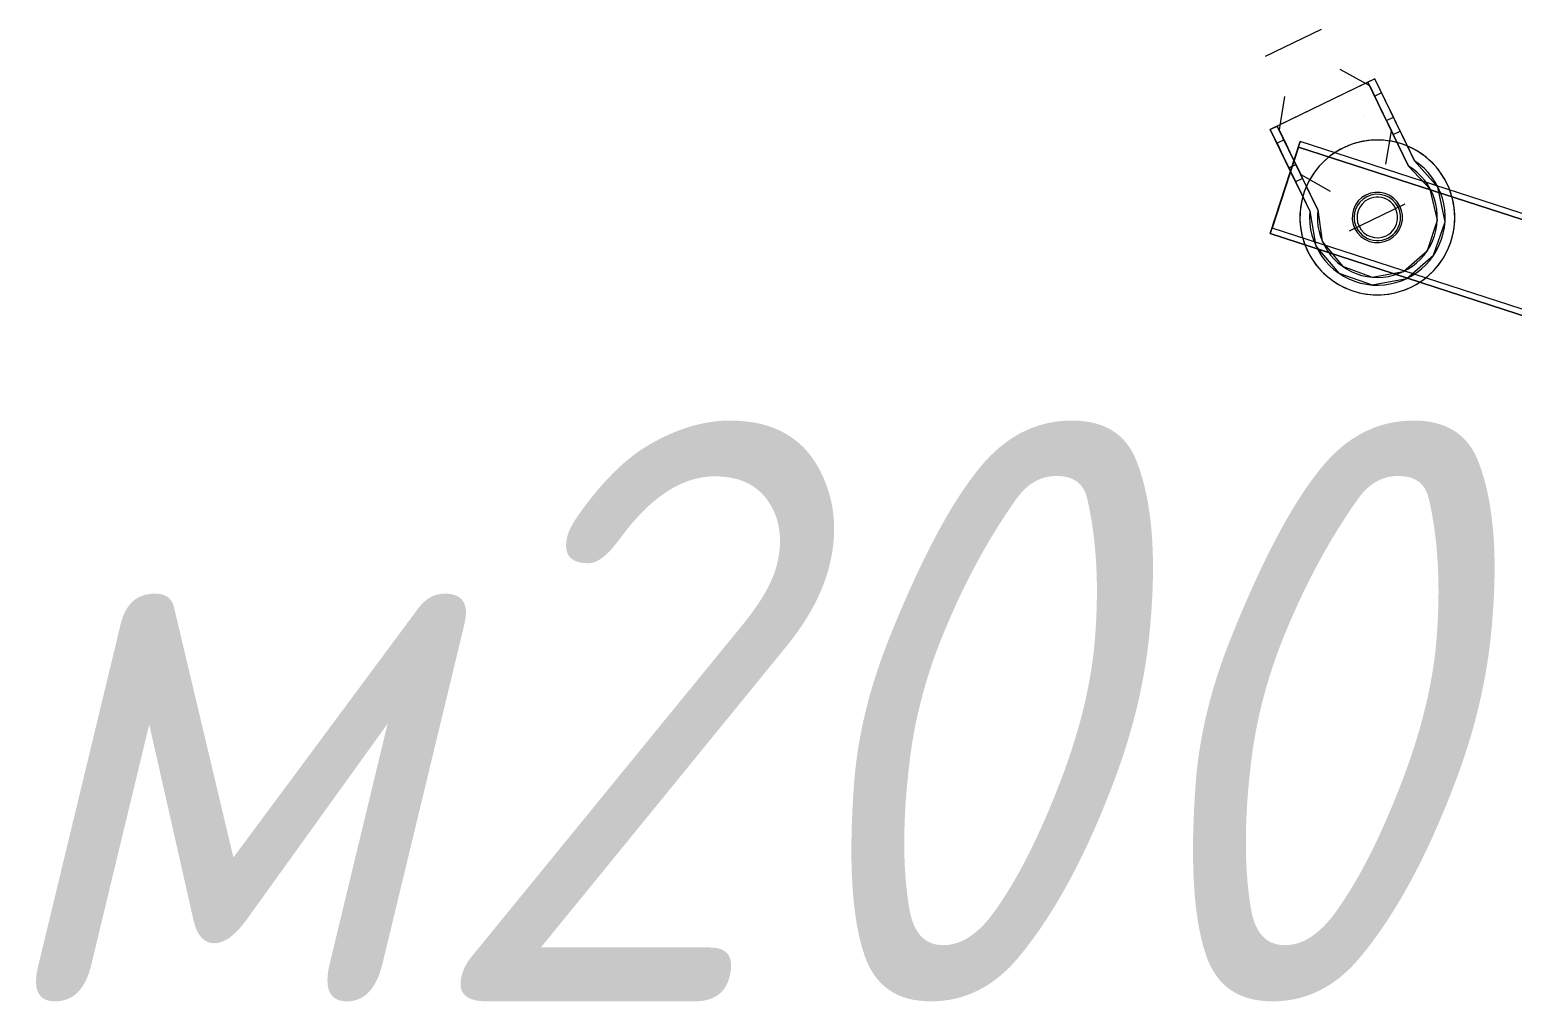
# Model space of a CAD drawing. Header units: millimetres. Extents: x -32954 to 151739, y -65671 to 56243.
# Drawn here: x -16081.2 to -15698.3, y -48781.1 to -48530.1 of the extents above; entities that cross this region are included whole.
import ezdxf

# ---------------------------------------------------------------- set-up
doc = ezdxf.new("R2010")
doc.units = ezdxf.units.MM
for name, color, linetype, lineweight in [('G-IMPT', 7, 'Continuous', 9), ('I-FURN', 7, 'Continuous', 9), ('I-FURN-IDEN', 7, 'Continuous', 9)]:
    doc.layers.add(name, color=color, linetype=linetype, lineweight=lineweight)
doc.styles.add('GOST Common_I', font='GOST_Common Italic.ttf', dxfattribs={"width": 0.9, "height": 150})

# ---------------------------------------------------------------- blocks, each defined once
blk = doc.blocks.new('М200-М200_1_Стойка для инфузионных растворов - МСК-5310_dwg-9481014-О_ТХ_05')
at = {"layer": 'G-IMPT'}
for p, q in [((19.76, 5.15), (209.97, -56.66)), ((19.76, 5.15), (209.97, -56.66)), ((210.44, -55.23), (20.23, 6.57)), ((20.23, 6.57), (210.44, -55.23)), ((12.5, -17.2), (202.71, -79.01)), ((12.5, -17.2), (202.71, -79.01)), ((203.17, -77.58), (12.96, -15.78)), ((12.96, -15.78), (203.17, -77.58)), ((190, -55.91), (175.59, -62.88)), ((202.71, -79.01), (210.44, -55.23)), ((210.44, -55.23), (202.71, -79.01)), ((209.97, -56.66), (203.17, -77.58)), ((203.17, -77.58), (209.97, -56.66)), ((202.06, -64.78), (200.23, -60.98)), ((203.92, -68.62), (200.23, -60.98)), ((198.18, -61.34), (208.64, -83)), ((202.12, -69.49), (198.18, -61.34)), ((210.45, -82.13), (202.06, -64.78)), ((202.58, -70.45), (194.97, -66.2)), ((202.12, -69.49), (203.92, -68.62)), ((203.92, -68.62), (210.45, -82.13)), ((185.24, -94.31), (174.77, -72.65)), ((174.77, -72.65), (178.71, -80.81)), ((208.64, -83), (202.12, -69.49)), ((205.38, -76.25), (202.58, -70.45)), ((202.58, -70.45), (205.38, -76.25)), ((205.66, -72.22), (203.86, -73.1)), ((173.21, -74.04), (175.05, -77.83)), ((176.91, -81.68), (173.21, -74.04)), ((180.57, -73.16), (179.17, -81.77)), ((205.38, -76.25), (205.38, -76.25)), ((206.9, -79.4), (205.38, -76.25)), ((205.38, -76.25), (206.9, -79.4)), ((205.38, -76.25), (208.18, -82.04)), ((208.18, -82.04), (205.38, -76.25)), ((207.18, -75.38), (207.18, -75.38)), ((207.18, -75.38), (208.7, -78.53)), ((208.7, -78.53), (207.18, -75.38)), ((175.05, -77.83), (183.43, -95.18)), ((200.88, -78.42), (200.88, -78.42)), ((200.88, -78.42), (200.88, -78.42)), ((200.88, -78.42), (200.88, -78.42)), ((200.88, -78.42), (200.88, -78.42)), ((206.9, -79.4), (208.7, -78.53)), ((178.71, -80.81), (176.91, -81.68)), ((176.91, -81.68), (183.43, -95.18)), ((178.71, -80.81), (185.24, -94.31)), ((181.97, -87.56), (179.17, -81.77)), ((179.17, -81.77), (181.97, -87.56)), ((183.43, -95.18), (210.45, -82.13)), ((185.24, -94.31), (208.64, -83)), ((206.79, -90.64), (208.18, -82.04)), ((210.45, -82.13), (208.64, -83)), ((180.45, -84.41), (178.65, -85.28)), ((180.17, -88.43), (178.65, -85.28)), ((178.65, -85.28), (180.17, -88.43)), ((181.97, -87.56), (180.45, -84.41)), ((180.45, -84.41), (181.97, -87.56)), ((181.97, -87.56), (184.77, -93.35)), ((184.77, -93.35), (181.97, -87.56)), ((181.97, -87.56), (181.97, -87.56)), ((186.47, -85.38), (186.47, -85.38)), ((186.47, -85.38), (186.47, -85.38)), ((186.47, -85.38), (186.47, -85.38)), ((186.47, -85.38), (186.47, -85.38)), ((180.17, -88.43), (180.17, -88.43)), ((181.69, -91.58), (183.49, -90.71)), ((183.43, -95.18), (185.24, -94.31)), ((184.77, -93.35), (192.38, -97.61)), ((197.35, -107.89), (211.76, -100.93))]:
    blk.add_line(p, q, dxfattribs=at)
at = {"layer": 'G-IMPT', "flags": 128}
for points in [[(200.23, -60.98), (198.65, -51.99), (192.76, -45.01), (184.16, -41.95), (175.18, -43.64), (168.28, -49.62), (165.33, -58.26), (167.14, -67.22), (173.21, -74.04)], [(198.18, -61.34), (197.01, -53.2), (191.84, -46.81), (184.14, -43.95), (176.05, -45.44), (169.87, -50.85), (167.31, -58.66), (169.12, -66.68), (174.77, -72.65)]]:
    blk.add_lwpolyline(points, dxfattribs=at)
at = {"layer": 'G-IMPT'}
for radius, start, end in [(20, 115.7952, 295.7952), (20, 115.7952, 247.2048), (17.5, 354.7925, 236.7979), (20, 344.3855, 115.7952), (20, 295.7952, 115.7952), (15.5, 352.7993, 238.7911), (6.5, 72, 252), (6.5, 72, 252), (6, 342, 162), (6, 342, 162), (6.5, 252, 72), (6.5, 252, 72), (5.25, 115.7952, 295.7952), (5.25, 115.7952, 295.7952), (5.25, 295.7952, 115.7952), (5.25, 295.7952, 115.7952), (6, 162, 342), (6, 162, 342), (20, 295.7952, 344.3855), (20, 247.2048, 295.7952)]:
    blk.add_arc((182.8, -59.39), radius, start, end, dxfattribs=at)
blk = doc.blocks.new('М200-М200_1_Стойка для инфузионных растворов - М200_Штатив для длительных вливаний-8000997-О_ТХ_05')
blk.add_blockref('М200-М200_1_Стойка для инфузионных растворов - МСК-5310_dwg-9481014-О_ТХ_05', (0, 0))

msp = doc.modelspace()

# ---------------------------------------------------------------- block references
at = {"layer": 'I-FURN', "rotation": 180}
msp.add_blockref('М200-М200_1_Стойка для инфузионных растворов - М200_Штатив для длительных вливаний-8000997-О_ТХ_05', (-15550.39, -48638.02), dxfattribs=at)

# ---------------------------------------------------------------- texts
at = {"layer": 'I-FURN-IDEN', "char_height": 150, "attachment_point": 1, "style": 'GOST Common_I'}
for s, insert, width in [('200', (-15980.56, -48631.09), 367.9746), ('\\fGOST Common|b0|i1|c204|p34|;\\W.9;м', (-16093.66, -48631.09), 137.0886)]:
    msp.add_mtext(s, dxfattribs=dict(at, insert=insert, width=width))

doc.saveas('drawing.dxf')
